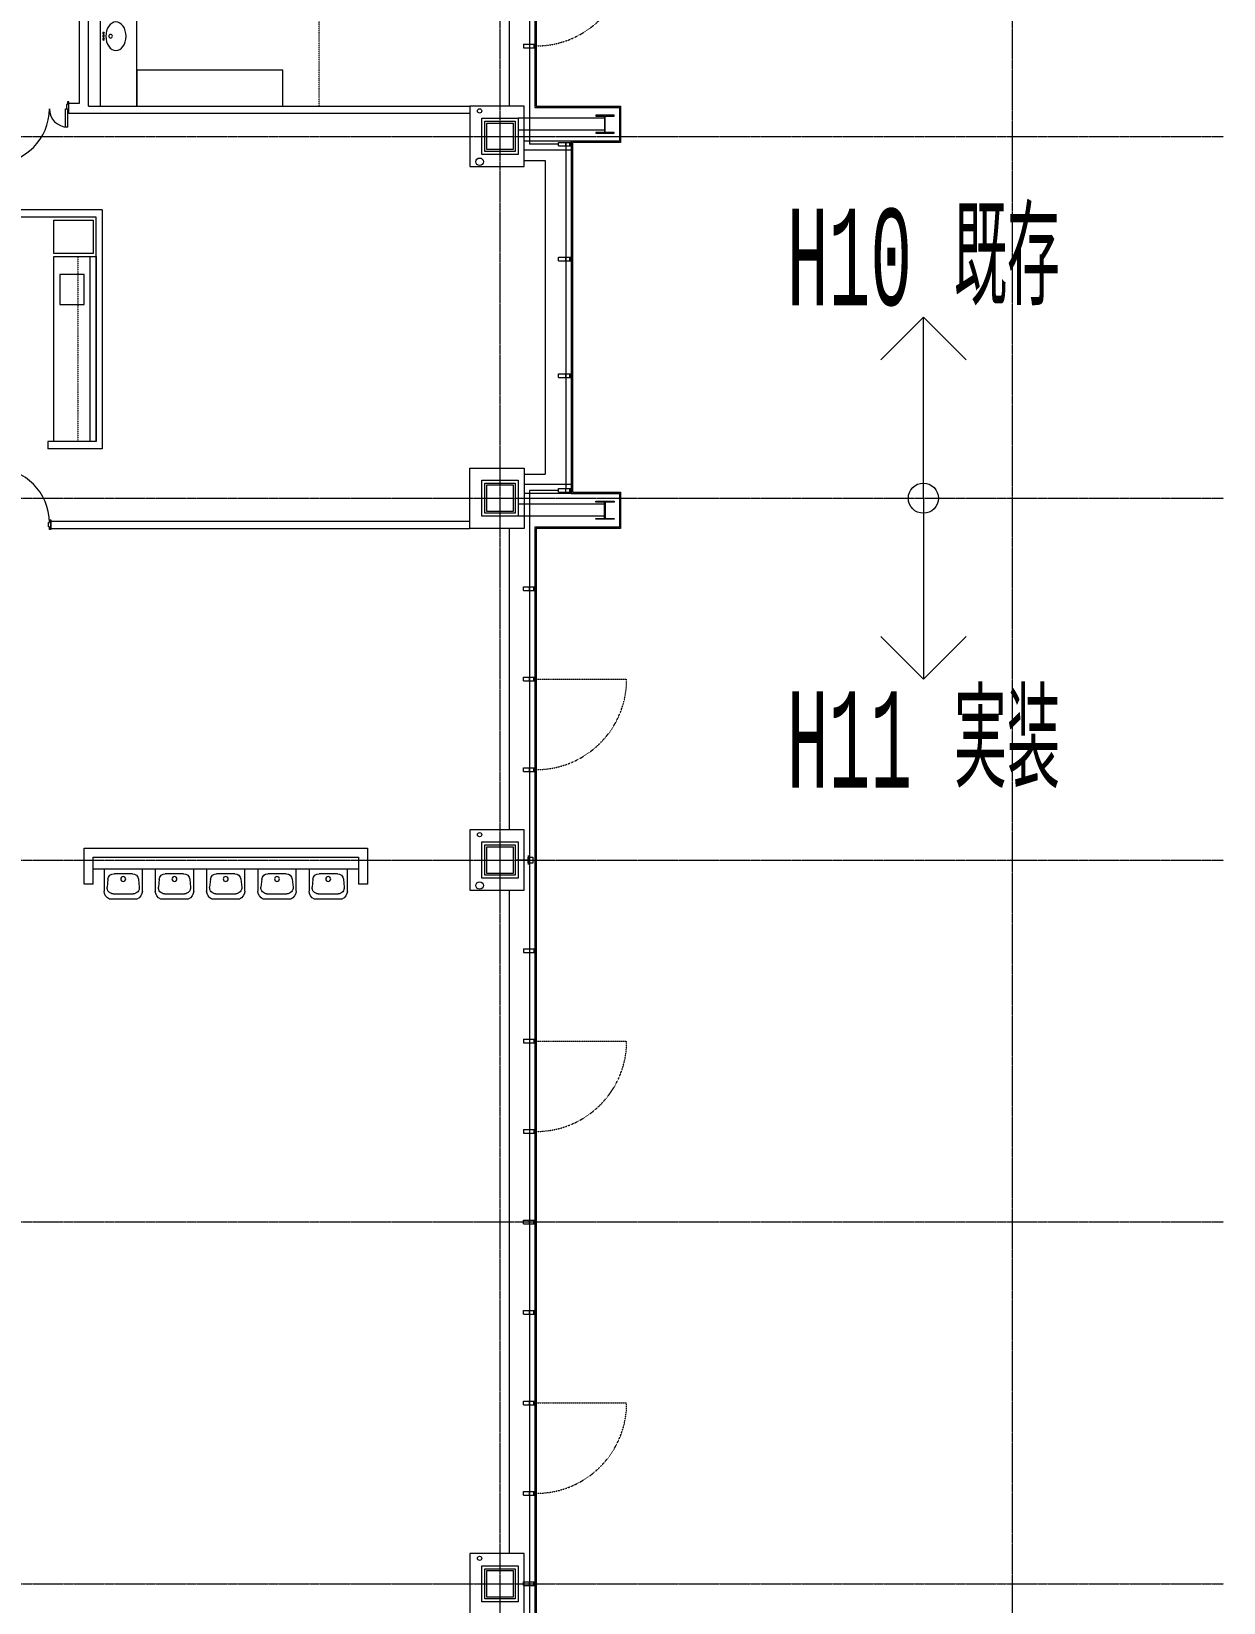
# Model space of a CAD drawing. Extents: x 73996 to 686888, y -9729 to 263202.
# Drawn here: x 527153 to 546926, y 198891 to 224942 of the extents above; entities that cross this region are included whole.
import ezdxf
from ezdxf.enums import TextEntityAlignment as Align

# ---------------------------------------------------------------- set-up
doc = ezdxf.new("R2010")
doc.units = 0
doc.header["$LTSCALE"] = 20
doc.linetypes.add('Data Center Layout_L20$0$CENTER', pattern=[2, 1.25, -0.25, 0.25, -0.25])
doc.linetypes.add('Data Center Layout_L20$0$HIDDENK1', pattern=[0.334, 0.167, -0.167])
for name, color, linetype, lineweight in [('Data Center Layout_L20$0$ARC', 252, 'Continuous', 0), ('Data Center Layout_L20$0$H-SIN', 252, 'Data Center Layout_L20$0$CENTER', 9), ('Data Center Layout_L20$0$SUGATA3', 252, 'Continuous', 0)]:
    doc.layers.add(name, color=color, linetype=linetype, lineweight=lineweight)
doc.styles.add('Data Center Layout_L20$0$ATS', font='monotxt', dxfattribs={"bigfont": 'BIGFONT'})

# ---------------------------------------------------------------- blocks, each defined once
blk = doc.blocks.new('Data Center Layout_L20$0$CIR')
blk.add_circle((0, 14.1), 10.5)
blk = doc.blocks.new('Data Center Layout_L20$0$A$C80dc7663')
at = {"layer": 'Data Center Layout_L20$0$ARC'}
for p, q in [((577430.24, 213935.59), (577430.24, 189915.59)), ((577430.24, 213935.59), (577430.24, 189915.59)), ((577519.24, 214024.59), (577519.24, 190524.59)), ((577519.24, 214024.59), (577519.24, 190524.59)), ((577540.24, 214045.59), (577540.24, 190545.59)), ((577540.24, 214045.59), (577540.24, 190545.59)), ((569965.24, 190595.59), (569965.24, 192595.59)), ((570115.24, 190545.59), (570115.24, 192715.59)), ((577331.24, 191575.59), (577540.24, 191575.59)), ((577331.24, 191575.59), (577331.24, 191515.59)), ((577331.24, 191515.59), (577540.24, 191515.59)), ((577430.24, 191575.59), (577430.24, 191515.59)), ((577500.24, 191575.59), (577500.24, 191515.59)), ((577519.24, 191575.59), (577519.24, 191515.59)), ((569789.85, 190425.59), (569789.85, 190595.59)), ((569789.85, 190595.59), (569965.24, 190595.59)), ((570115.24, 190545.59), (576440.24, 190545.59)), ((577519.24, 190524.59), (578919.24, 190524.59)), ((577540.24, 190545.59), (578940.24, 190545.59)), ((578919.24, 190524.59), (578919.24, 189966.59)), ((578940.24, 190545.59), (578940.24, 189945.59)), ((576440.24, 190425.59), (569789.85, 190425.59)), ((578675.24, 190345.59), (577240.24, 190345.59)), ((578675.24, 190145.59), (577240.24, 190145.59)), ((578119.24, 189966.59), (577340.24, 189966.59)), ((577910.24, 189915.59), (577430.24, 189915.59)), ((577910.24, 189885.59), (577910.24, 189945.59)), ((577910.24, 189945.59), (578119.24, 189945.59)), ((578030.24, 189945.59), (578030.24, 184205.59)), ((578030.24, 189885.59), (578030.24, 189945.59)), ((578100.24, 189885.59), (578100.24, 189945.59)), ((578119.24, 189966.59), (578119.24, 184124.59)), ((578919.24, 189966.59), (578119.24, 189966.59)), ((578119.24, 189885.59), (578119.24, 189945.59)), ((578140.24, 189945.59), (578140.24, 184145.59)), ((578940.24, 189945.59), (578140.24, 189945.59)), ((578119.24, 189816.59), (577340.24, 189816.59)), ((577910.24, 189885.59), (578119.24, 189885.59)), ((570340.24, 188825.59), (568340.24, 188825.59)), ((570240.24, 188705.59), (568340.24, 188705.59)), ((570240.24, 184985.59), (570240.24, 188705.59)), ((570340.24, 188825.59), (570340.24, 184865.59)), ((570140.24, 184985.59), (570140.24, 188055.59)), ((577910.24, 187982.26), (577910.24, 188042.26)), ((577910.24, 188042.26), (578119.24, 188042.26)), ((577910.24, 187982.26), (578119.24, 187982.26)), ((578030.24, 187982.26), (578030.24, 188042.26)), ((578100.24, 187982.26), (578100.24, 188042.26)), ((578119.24, 187982.26), (578119.24, 188042.26)), ((583962.07, 184045.59), (583962.07, 187045.59)), ((577910.24, 186048.92), (577910.24, 186108.92)), ((577910.24, 186108.92), (578119.24, 186108.92)), ((577910.24, 186048.92), (578119.24, 186048.92)), ((578030.24, 186048.92), (578030.24, 186108.92)), ((578100.24, 186048.92), (578100.24, 186108.92)), ((578119.24, 186048.92), (578119.24, 186108.92)), ((569440.24, 184985.59), (569440.24, 184865.59)), ((570240.24, 184985.59), (569440.24, 184985.59)), ((570340.24, 184865.59), (569440.24, 184865.59)), ((578119.24, 184274.59), (577340.24, 184274.59)), ((577910.24, 184145.59), (577910.24, 184205.59)), ((577910.24, 184205.59), (578119.24, 184205.59)), ((578030.24, 184145.59), (578030.24, 184205.59)), ((578100.24, 184145.59), (578100.24, 184205.59)), ((578119.24, 184145.59), (578119.24, 184205.59)), ((578675.24, 183945.59), (577240.24, 183945.59)), ((578119.24, 184124.59), (577340.24, 184124.59)), ((577430.24, 184175.59), (577430.24, 154155.59)), ((577910.24, 184175.59), (577430.24, 184175.59)), ((577910.24, 184145.59), (578119.24, 184145.59)), ((578119.24, 184124.59), (578919.24, 184124.59)), ((578140.24, 184145.59), (578940.24, 184145.59)), ((578919.24, 184124.59), (578919.24, 183566.59)), ((578940.24, 184145.59), (578940.24, 183545.59)), ((583962.07, 184045.59), (583962.07, 181045.59)), ((569490.24, 183530.59), (569490.24, 183680.59)), ((569490.24, 183665.59), (576440.24, 183665.59)), ((578675.24, 183745.59), (577240.24, 183745.59)), ((569490.24, 183545.59), (576440.24, 183545.59)), ((578919.24, 183566.59), (577519.24, 183566.59)), ((577540.24, 183545.59), (577540.24, 154045.59)), ((578940.24, 183545.59), (577540.24, 183545.59)), ((577331.24, 182575.59), (577540.24, 182575.59)), ((577331.24, 182515.59), (577331.24, 182575.59)), ((577331.24, 182515.59), (577540.24, 182515.59)), ((577430.24, 182515.59), (577430.24, 182575.59)), ((577500.24, 182515.59), (577500.24, 182575.59)), ((577519.24, 182515.59), (577519.24, 182575.59)), ((577331.24, 181075.59), (577540.24, 181075.59)), ((577331.24, 181015.59), (577331.24, 181075.59)), ((577430.24, 181015.59), (577430.24, 181075.59)), ((577500.24, 181015.59), (577500.24, 181075.59)), ((577519.24, 181015.59), (577519.24, 181075.59)), ((577331.24, 181015.59), (577540.24, 181015.59)), ((577331.24, 179575.59), (577540.24, 179575.59)), ((577331.24, 179515.59), (577331.24, 179575.59)), ((577331.24, 179515.59), (577540.24, 179515.59)), ((577430.24, 179515.59), (577430.24, 179575.59)), ((577500.24, 179515.59), (577500.24, 179575.59)), ((577519.24, 179515.59), (577519.24, 179575.59)), ((570040.24, 177645.59), (570040.24, 178245.59)), ((570040.24, 178245.59), (574740.24, 178245.59)), ((574740.24, 178245.59), (574740.24, 177645.59)), ((570190.24, 177645.59), (570190.24, 178095.59)), ((570190.24, 178095.59), (574590.24, 178095.59)), ((574590.24, 178095.59), (574590.24, 177645.59)), ((577190.24, 178120.59), (577190.24, 177970.59)), ((577190.24, 178120.59), (577190.24, 177970.59)), ((577430.24, 178045.59), (577190.24, 178045.59)), ((577409.24, 178120.59), (577409.24, 177970.59)), ((570371.65, 177895.59), (570371.65, 177531.48)), ((571008.83, 177895.59), (570371.65, 177895.59)), ((570437.64, 177728.88), (570424.03, 177597.68)), ((570842.12, 177819.7), (570538.36, 177819.7)), ((570942.85, 177728.88), (570956.45, 177597.68)), ((571008.83, 177531.48), (571008.83, 177895.59)), ((571221.65, 177895.59), (571221.65, 177531.48)), ((571858.83, 177895.59), (571221.65, 177895.59)), ((571287.64, 177728.88), (571274.03, 177597.68)), ((571692.12, 177819.7), (571388.36, 177819.7)), ((571792.85, 177728.88), (571806.45, 177597.68)), ((571858.83, 177531.48), (571858.83, 177895.59)), ((572071.65, 177895.59), (572071.65, 177531.48)), ((572708.83, 177895.59), (572071.65, 177895.59)), ((572137.64, 177728.88), (572124.03, 177597.68)), ((572542.12, 177819.7), (572238.36, 177819.7)), ((572642.85, 177728.88), (572656.45, 177597.68)), ((572708.83, 177531.48), (572708.83, 177895.59)), ((572921.65, 177895.59), (572921.65, 177531.48)), ((573558.83, 177895.59), (572921.65, 177895.59)), ((572987.64, 177728.88), (572974.03, 177597.68)), ((573392.12, 177819.7), (573088.36, 177819.7)), ((573492.85, 177728.88), (573506.45, 177597.68)), ((573558.83, 177531.48), (573558.83, 177895.59)), ((573771.65, 177895.59), (573771.65, 177531.48)), ((574408.83, 177895.59), (573771.65, 177895.59)), ((573837.64, 177728.88), (573824.03, 177597.68)), ((574242.12, 177819.7), (573938.36, 177819.7)), ((574342.85, 177728.88), (574356.45, 177597.68)), ((574408.83, 177531.48), (574408.83, 177895.59)), ((570190.24, 177645.59), (570040.24, 177645.59)), ((570524.75, 177485.97), (570855.73, 177485.97)), ((571374.75, 177485.97), (571705.73, 177485.97)), ((572224.75, 177485.97), (572555.73, 177485.97)), ((573074.75, 177485.97), (573405.73, 177485.97)), ((573924.75, 177485.97), (574255.73, 177485.97)), ((574740.24, 177645.59), (574590.24, 177645.59)), ((570917.81, 177394.94), (570462.68, 177394.94)), ((571767.81, 177394.94), (571312.68, 177394.94)), ((572617.81, 177394.94), (572162.68, 177394.94)), ((573467.81, 177394.94), (573012.68, 177394.94)), ((574317.81, 177394.94), (573862.68, 177394.94)), ((577331.24, 176575.59), (577331.24, 176515.59)), ((577331.24, 176575.59), (577540.24, 176575.59)), ((577331.24, 176515.59), (577540.24, 176515.59)), ((577430.24, 176575.59), (577430.24, 176515.59)), ((577500.24, 176575.59), (577500.24, 176515.59)), ((577519.24, 176575.59), (577519.24, 176515.59)), ((577331.24, 175075.59), (577331.24, 175015.59)), ((577331.24, 175075.59), (577540.24, 175075.59)), ((577430.24, 175075.59), (577430.24, 175015.59)), ((577500.24, 175075.59), (577500.24, 175015.59)), ((577519.24, 175075.59), (577519.24, 175015.59)), ((577331.24, 175015.59), (577540.24, 175015.59)), ((577331.24, 173575.59), (577331.24, 173515.59)), ((577331.24, 173575.59), (577540.24, 173575.59)), ((577331.24, 173515.59), (577540.24, 173515.59)), ((577430.24, 173575.59), (577430.24, 173515.59)), ((577500.24, 173575.59), (577500.24, 173515.59)), ((577519.24, 173575.59), (577519.24, 173515.59)), ((577331.24, 172075.59), (577540.24, 172075.59)), ((577331.24, 172015.59), (577331.24, 172075.59)), ((577331.24, 172015.59), (577540.24, 172015.59)), ((577430.24, 172015.59), (577430.24, 172075.59)), ((577500.24, 172015.59), (577500.24, 172075.59)), ((577519.24, 172015.59), (577519.24, 172075.59)), ((577331.24, 170575.59), (577540.24, 170575.59)), ((577331.24, 170515.59), (577331.24, 170575.59)), ((577331.24, 170515.59), (577540.24, 170515.59)), ((577430.24, 170515.59), (577430.24, 170575.59)), ((577500.24, 170515.59), (577500.24, 170575.59)), ((577519.24, 170515.59), (577519.24, 170575.59)), ((577331.24, 169075.59), (577540.24, 169075.59)), ((577331.24, 169015.59), (577331.24, 169075.59)), ((577430.24, 169015.59), (577430.24, 169075.59)), ((577500.24, 169015.59), (577500.24, 169075.59)), ((577519.24, 169015.59), (577519.24, 169075.59)), ((577331.24, 169015.59), (577540.24, 169015.59)), ((577331.24, 167515.59), (577331.24, 167575.59)), ((577331.24, 167575.59), (577540.24, 167575.59)), ((577331.24, 167515.59), (577540.24, 167515.59)), ((577430.24, 167515.59), (577430.24, 167575.59)), ((577500.24, 167515.59), (577500.24, 167575.59)), ((577519.24, 167515.59), (577519.24, 167575.59)), ((577331.24, 166075.59), (577540.24, 166075.59)), ((577331.24, 166015.59), (577331.24, 166075.59)), ((577331.24, 166015.59), (577540.24, 166015.59)), ((577430.24, 166015.59), (577430.24, 166075.59)), ((577500.24, 166015.59), (577500.24, 166075.59)), ((577519.24, 166015.59), (577519.24, 166075.59))]:
    blk.add_line(p, q, dxfattribs=at)
at = {"layer": 'Data Center Layout_L20$0$ARC', "linetype": 'Continuous'}
for p, q in [((577090.24, 201545.59), (577090.24, 190545.59)), ((577340.24, 189645.59), (577690.24, 189645.59)), ((577690.24, 189645.59), (577690.24, 184445.59)), ((577340.24, 184445.59), (577690.24, 184445.59)), ((577090.24, 183545.59), (577090.24, 178545.59)), ((577519.24, 183566.59), (577519.24, 154066.59)), ((577090.24, 177545.59), (577090.24, 166545.59))]:
    blk.add_line(p, q, dxfattribs=at)
at = {"layer": 'Data Center Layout_L20$0$ARC', "linetype": 'Data Center Layout_L20$0$HIDDENK1'}
for p, q in [((573940.24, 190545.59), (573940.24, 193445.59)), ((569940.24, 188055.59), (569940.24, 184985.59)), ((577519.24, 181045.59), (579019.24, 181045.59)), ((577540.24, 181045.59), (579040.24, 181045.59)), ((577519.24, 175045.59), (579019.24, 175045.59)), ((577540.24, 175045.59), (579040.24, 175045.59)), ((577519.24, 169045.59), (579019.24, 169045.59)), ((577540.24, 169045.59), (579040.24, 169045.59))]:
    blk.add_line(p, q, dxfattribs=at)
at = {"layer": 'Data Center Layout_L20$0$ARC'}
for points in [[(573340.24, 191145.59), (570915.24, 191145.59), (570915.24, 190545.59), (573340.24, 190545.59)], [(569765.24, 190199.59), (569735.24, 190199.59), (569735.24, 190499.59), (569765.24, 190499.59)], [(577340.24, 190545.59), (576440.24, 190545.59), (576440.24, 189545.59), (577340.24, 189545.59), (577340.24, 190545.59)], [(576640.24, 190345.59), (577240.24, 190345.59), (577240.24, 189745.59), (576640.24, 189745.59)], [(576690.24, 189795.59), (576690.24, 190295.59), (577190.24, 190295.59), (577190.24, 189795.59)], [(576720.24, 189825.59), (576720.24, 190265.59), (577160.24, 190265.59), (577160.24, 189825.59)], [(570190.24, 188655.59), (570190.24, 188105.59), (569540.24, 188105.59), (569540.24, 188655.59)], [(570240.24, 188055.59), (570240.24, 184985.59), (569540.24, 184985.59), (569540.24, 188055.59)], [(570040.24, 187755.59), (569640.24, 187755.59), (569640.24, 187255.59), (570040.24, 187255.59)], [(577340.24, 183545.59), (576440.24, 183545.59), (576440.24, 184545.59), (577340.24, 184545.59), (577340.24, 183545.59)], [(576640.24, 184345.59), (577240.24, 184345.59), (577240.24, 183745.59), (576640.24, 183745.59)], [(576690.24, 183795.59), (576690.24, 184295.59), (577190.24, 184295.59), (577190.24, 183795.59)], [(576720.24, 183825.59), (576720.24, 184265.59), (577160.24, 184265.59), (577160.24, 183825.59)], [(577340.24, 178545.59), (576440.24, 178545.59), (576440.24, 177545.59), (577340.24, 177545.59), (577340.24, 178545.59)], [(576640.24, 178345.59), (577240.24, 178345.59), (577240.24, 177745.59), (576640.24, 177745.59)], [(576690.24, 177795.59), (576690.24, 178295.59), (577190.24, 178295.59), (577190.24, 177795.59)], [(576720.24, 177825.59), (576720.24, 178265.59), (577160.24, 178265.59), (577160.24, 177825.59)], [(577409.24, 178095.59), (577484.24, 178095.59), (577484.24, 177995.59), (577409.24, 177995.59)], [(577340.24, 166545.59), (576440.24, 166545.59), (576440.24, 165545.59), (577340.24, 165545.59), (577340.24, 166545.59)], [(576640.24, 166345.59), (577240.24, 166345.59), (577240.24, 165745.59), (576640.24, 165745.59)], [(576690.24, 165795.59), (576690.24, 166295.59), (577190.24, 166295.59), (577190.24, 165795.59)], [(576720.24, 165825.59), (576720.24, 166265.59), (577160.24, 166265.59), (577160.24, 165825.59)]]:
    blk.add_lwpolyline(points, close=True, dxfattribs=at)
for points in [[(569789.85, 190616.59), (569764.85, 190616.59), (569764.85, 190571.59), (569749.85, 190571.59), (569749.85, 190499.59), (569764.85, 190499.59), (569764.85, 190454.59), (569789.85, 190454.59), (569789.85, 190616.59)], [(583254.96, 186338.48), (583962.07, 187045.59), (584669.17, 186338.48)], [(569490.24, 183524.59), (569465.24, 183524.59), (569465.24, 183569.59), (569450.24, 183569.59), (569450.24, 183641.59), (569465.24, 183641.59), (569465.24, 183686.59), (569490.24, 183686.59), (569490.24, 183524.59)], [(583254.96, 181752.7), (583962.07, 181045.59), (584669.17, 181752.7)]]:
    blk.add_lwpolyline(points, dxfattribs=at)
for points in [[(578530.24, 190095.59), (578830.24, 190095.59), (578830.24, 190110.59), (578693.99, 190110.59, -0.41421356), (578685.24, 190119.34), (578685.24, 190371.84, -0.41421356), (578693.99, 190380.59), (578830.24, 190380.59), (578830.24, 190395.59), (578530.24, 190395.59), (578530.24, 190380.59), (578666.49, 190380.59, -0.41421356), (578675.24, 190371.84), (578675.24, 190119.34, -0.41421356), (578666.49, 190110.59), (578530.24, 190110.59), (578530.24, 190095.59)], [(578530.24, 183995.59), (578830.24, 183995.59), (578830.24, 183980.59), (578693.99, 183980.59, 0.41421356), (578685.24, 183971.84), (578685.24, 183719.34, 0.41421356), (578693.99, 183710.59), (578830.24, 183710.59), (578830.24, 183695.59), (578530.24, 183695.59), (578530.24, 183710.59), (578666.49, 183710.59, 0.41421356), (578675.24, 183719.34), (578675.24, 183971.84, 0.41421356), (578666.49, 183980.59), (578530.24, 183980.59), (578530.24, 183995.59)]]:
    blk.add_lwpolyline(points, format="xyb", close=True, dxfattribs=at)
for centre, radius in [((576600.5, 190467.49), 35), ((576600.5, 189623.68), 62.5), ((583962.07, 184045.59), 250), ((576600.5, 178467.49), 35), ((576600.5, 177623.68), 62.5), ((576600.5, 166467.49), 35)]:
    blk.add_circle(centre, radius, dxfattribs=at)
at = {"layer": 'Data Center Layout_L20$0$ARC', "linetype": 'Data Center Layout_L20$0$HIDDENK1'}
for centre in [(577540.24, 193045.59), (577540.24, 181045.59), (577540.24, 175045.59), (577540.24, 169045.59)]:
    blk.add_arc(centre, 1500, 270.000197, 359.999947, dxfattribs=at)
at = {"layer": 'Data Center Layout_L20$0$ARC'}
for centre, radius, start, end in [((568565.24, 190499.59), 900, 270, 0), ((569765.24, 190499.59), 300, 180, 270), ((568565.24, 183641.59), 900, 0, 90)]:
    blk.add_arc(centre, radius, start, end, dxfattribs=at)
at = {"layer": 'Data Center Layout_L20$0$ARC', "extrusion": (0, 0, -1)}
for centre, major_axis in [((570364.82, 191755.73), (-10.04, 10.04)), ((570481.34, 191706.08), (-21.33, 21.33)), ((570364.82, 191705.73), (10.66, 10.66)), ((570364.82, 191655.73), (-10.04, 10.04)), ((570690.24, 177732.06), (28.96, 28.96)), ((571540.24, 177732.06), (28.96, 28.96)), ((572390.24, 177732.06), (28.96, 28.96)), ((573240.24, 177732.06), (28.96, 28.96)), ((574090.24, 177732.06), (28.96, 28.96))]:
    blk.add_ellipse(centre, major_axis=major_axis, ratio=1, dxfattribs=at)
for centre, major_axis, start_param, end_param in [((570538.36, 177718.43), (71.61, 71.61), 4.0303447, 5.49778714), ((570842.12, 177718.43), (-71.61, 71.61), 0.78539816, 2.25284061), ((571388.36, 177718.43), (71.61, 71.61), 4.0303447, 5.49778714), ((571692.12, 177718.43), (-71.61, 71.61), 0.78539816, 2.25284061), ((572238.36, 177718.43), (71.61, 71.61), 4.0303447, 5.49778714), ((572542.12, 177718.43), (-71.61, 71.61), 0.78539816, 2.25284061), ((573088.36, 177718.43), (71.61, 71.61), 4.0303447, 5.49778714), ((573392.12, 177718.43), (-71.61, 71.61), 0.78539816, 2.25284061), ((573938.36, 177718.43), (71.61, 71.61), 4.0303447, 5.49778714), ((574242.12, 177718.43), (-71.61, 71.61), 0.78539816, 2.25284061), ((570535.41, 177542.05), (116.04, 116.04), 2.81538944, 3.86258699), ((570524.75, 177587.24), (71.61, 71.61), 2.35619449, 4.0303447), ((570855.73, 177587.24), (71.61, 71.61), 0.68204428, 2.35619449), ((570845.07, 177542.05), (116.04, 116.04), 0.84980199, 1.89699954), ((571385.41, 177542.05), (116.04, 116.04), 2.81538944, 3.86258699), ((571374.75, 177587.24), (71.61, 71.61), 2.35619449, 4.0303447), ((571705.73, 177587.24), (71.61, 71.61), 0.68204428, 2.35619449), ((571695.07, 177542.05), (116.04, 116.04), 0.84980199, 1.89699954), ((572235.41, 177542.05), (116.04, 116.04), 2.81538944, 3.86258699), ((572224.75, 177587.24), (71.61, 71.61), 2.35619449, 4.0303447), ((572555.73, 177587.24), (71.61, 71.61), 0.68204428, 2.35619449), ((572545.07, 177542.05), (116.04, 116.04), 0.84980199, 1.89699954), ((573085.41, 177542.05), (116.04, 116.04), 2.81538944, 3.86258699), ((573074.75, 177587.24), (71.61, 71.61), 2.35619449, 4.0303447), ((573405.73, 177587.24), (71.61, 71.61), 0.68204428, 2.35619449), ((573395.07, 177542.05), (116.04, 116.04), 0.84980199, 1.89699954), ((573935.41, 177542.05), (116.04, 116.04), 2.81538944, 3.86258699), ((573924.75, 177587.24), (71.61, 71.61), 2.35619449, 4.0303447), ((574255.73, 177587.24), (71.61, 71.61), 0.68204428, 2.35619449), ((574245.07, 177542.05), (116.04, 116.04), 0.84980199, 1.89699954)]:
    blk.add_ellipse(centre, major_axis=major_axis, ratio=1, start_param=start_param, end_param=end_param, dxfattribs=at)
at = {"layer": 'Data Center Layout_L20$0$H-SIN'}
for p, q in [((576940.24, 124521.53), (576940.24, 230045.59)), ((585440.24, 124521.53), (585440.24, 230045.59)), ((294307.41, 190045.59), (588940.24, 190045.59)), ((294307.41, 184045.59), (588940.24, 184045.59)), ((294307.41, 178045.59), (588940.24, 178045.59)), ((294307.41, 172045.59), (588940.24, 172045.59)), ((294307.41, 166045.59), (588940.24, 166045.59))]:
    blk.add_line(p, q, dxfattribs=at)
at = {"layer": 'Data Center Layout_L20$0$SUGATA3'}
for p, q in [((570315.24, 190545.59), (570315.24, 192715.59)), ((570915.24, 190545.59), (570915.24, 192715.59)), ((570115.24, 190545.59), (570915.24, 190545.59)), ((574590.24, 177895.59), (570190.24, 177895.59))]:
    blk.add_line(p, q, dxfattribs=at)
at = {"layer": 'Data Center Layout_L20$0$ARC', "extrusion": (0, 0, -1), "xscale": 22.5, "yscale": 15.975, "zscale": -2.25, "rotation": 90.00000000741123}
blk.add_blockref('Data Center Layout_L20$0$CIR', (-570344.5, 191705.84), dxfattribs=at)
at = {"layer": 'Data Center Layout_L20$0$ARC', "style": 'Data Center Layout_L20$0$ATS', "width": 0.5}
for s, p in [('H10 既存', (583962.07, 188045.59)), ('H11 実装', (583962.07, 180045.59))]:
    blk.add_text(s, height=1600, dxfattribs=at).set_placement(p, align=Align.MIDDLE_CENTER)
blk = doc.blocks.new('Data Center Layout_L20')
blk.add_blockref('Data Center Layout_L20$0$A$C80dc7663', (-42015, 33157))

msp = doc.modelspace()

# ---------------------------------------------------------------- block references
msp.add_blockref('Data Center Layout_L20', (0, 0))

doc.saveas('drawing.dxf')
